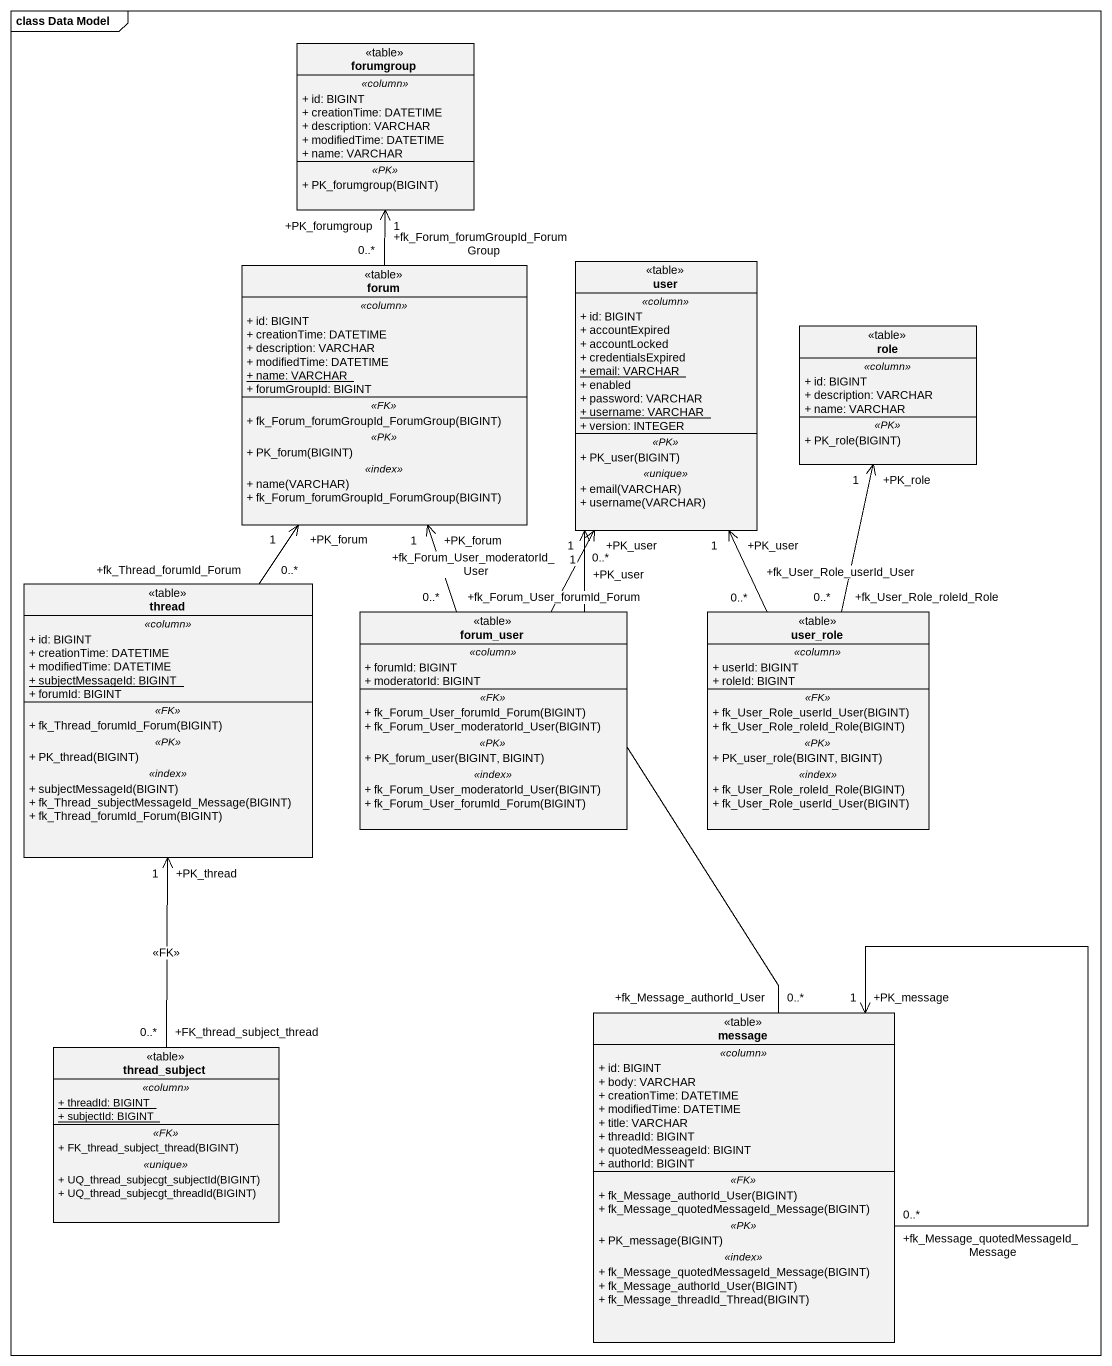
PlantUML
@startuml
mainframe class Data Model
hide circle
hide empty members
skinparam classAttributeIconSize 0
class forumgroup <<table>> {
  .. <<column>> ..
  + id: BIGINT
  + creationTime: DATETIME
  + description: VARCHAR
  + modifiedTime: DATETIME
  + name: VARCHAR
  .. <<PK>> ..
  + PK_forumgroup(BIGINT)
}
class forum <<table>> {
  .. <<column>> ..
  + id: BIGINT
  + creationTime: DATETIME
  + description: VARCHAR
  + modifiedTime: DATETIME
  {static} + name: VARCHAR
  + forumGroupId: BIGINT
  .. <<FK>> ..
  + fk_Forum_forumGroupId_ForumGroup(BIGINT)
  .. <<PK>> ..
  + PK_forum(BIGINT)
  .. <<index>> ..
  + name(VARCHAR)
  + fk_Forum_forumGroupId_ForumGroup(BIGINT)
}
class user <<table>> {
  .. <<column>> ..
  + id: BIGINT
  + accountExpired
  + accountLocked
  + credentialsExpired
  {static} + email: VARCHAR
  + enabled
  + password: VARCHAR
  {static} + username: VARCHAR
  + version: INTEGER
  .. <<PK>> ..
  + PK_user(BIGINT)
  .. <<unique>> ..
  + email(VARCHAR)
  + username(VARCHAR)
}
class role <<table>> {
  .. <<column>> ..
  + id: BIGINT
  + description: VARCHAR
  + name: VARCHAR
  .. <<PK>> ..
  + PK_role(BIGINT)
}
class thread <<table>> {
  .. <<column>> ..
  + id: BIGINT
  + creationTime: DATETIME
  + modifiedTime: DATETIME
  {static} + subjectMessageId: BIGINT
  + forumId: BIGINT
  .. <<FK>> ..
  + fk_Thread_forumId_Forum(BIGINT)
  .. <<PK>> ..
  + PK_thread(BIGINT)
  .. <<index>> ..
  + subjectMessageId(BIGINT)
  + fk_Thread_subjectMessageId_Message(BIGINT)
  + fk_Thread_forumId_Forum(BIGINT)
}
class forum_user <<table>> {
  .. <<column>> ..
  + forumId: BIGINT
  + moderatorId: BIGINT
  .. <<FK>> ..
  + fk_Forum_User_forumId_Forum(BIGINT)
  + fk_Forum_User_moderatorId_User(BIGINT)
  .. <<PK>> ..
  + PK_forum_user(BIGINT, BIGINT)
  .. <<index>> ..
  + fk_Forum_User_moderatorId_User(BIGINT)
  + fk_Forum_User_forumId_Forum(BIGINT)
}
class user_role <<table>> {
  .. <<column>> ..
  + userId: BIGINT
  + roleId: BIGINT
  .. <<FK>> ..
  + fk_User_Role_userId_User(BIGINT)
  + fk_User_Role_roleId_Role(BIGINT)
  .. <<PK>> ..
  + PK_user_role(BIGINT, BIGINT)
  .. <<index>> ..
  + fk_User_Role_roleId_Role(BIGINT)
  + fk_User_Role_userId_User(BIGINT)
}
class message <<table>> {
  .. <<column>> ..
  + id: BIGINT
  + body: VARCHAR
  + creationTime: DATETIME
  + modifiedTime: DATETIME
  + title: VARCHAR
  + threadId: BIGINT
  + quotedMesseageId: BIGINT
  + authorId: BIGINT
  .. <<FK>> ..
  + fk_Message_authorId_User(BIGINT)
  + fk_Message_quotedMessageId_Message(BIGINT)
  .. <<PK>> ..
  + PK_message(BIGINT)
  .. <<index>> ..
  + fk_Message_quotedMessageId_Message(BIGINT)
  + fk_Message_authorId_User(BIGINT)
  + fk_Message_threadId_Thread(BIGINT)
}
class thread_subject <<table>> {
  .. <<column>> ..
  {static} + threadId: BIGINT
  {static} + subjectId: BIGINT
  .. <<FK>> ..
  + FK_thread_subject_thread(BIGINT)
  .. <<unique>> ..
  + UQ_thread_subjecgt_subjectId(BIGINT)
  + UQ_thread_subjecgt_threadId(BIGINT)
}
forum "+fk_Forum_forumGroupId_ForumGroup\n0..*" -up-> "+PK_forumgroup\n1" forumgroup
thread "+fk_Thread_forumId_Forum\n0..*" -up-> "+PK_forum\n1" forum
forum_user "+fk_Forum_User_forumId_Forum\n0..*" -up-> "+PK_forum\n1" forum
forum_user "+fk_Forum_User_moderatorId_User\n0..*" -up-> "+PK_user\n1" user
user_role "+fk_User_Role_userId_User\n0..*" -up-> "+PK_user\n1" user
user_role "+fk_User_Role_roleId_Role\n0..*" -up-> "+PK_role\n1" role
message "+fk_Message_authorId_User\n0..*" -up-> "+PK_user\n1" user
message "+fk_Message_quotedMessageId_Message\n0..*" --> "+PK_message\n1" message
thread_subject "+FK_thread_subject_thread\n0..*" -up-> "+PK_thread\n1" thread : <<FK>>
@enduml
